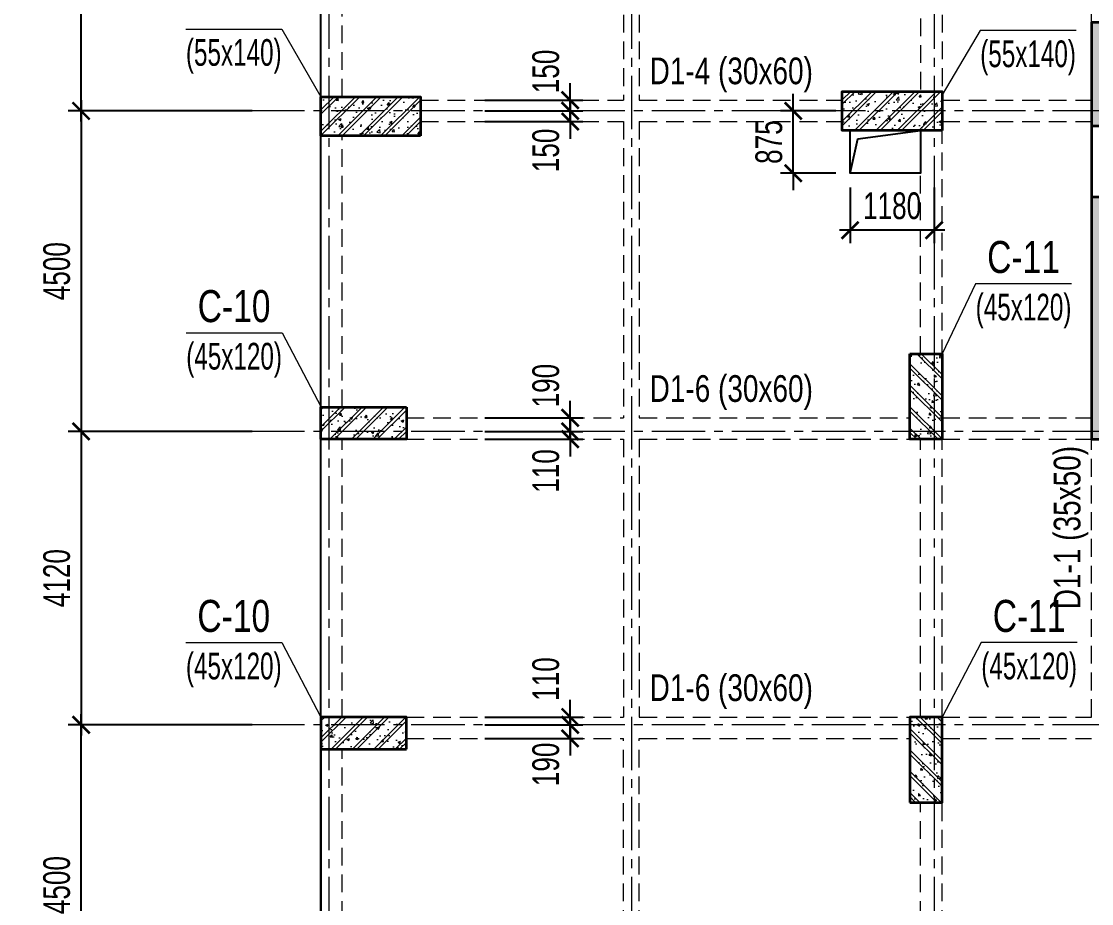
# Model space of a CAD drawing. Header units: millimetres. Extents: x 0 to 132533, y 0 to 93608.
# Drawn here: x 9992 to 25017, y 32107 to 44494 of the extents above; entities that cross this region are included whole.
import ezdxf
from ezdxf.enums import TextEntityAlignment as Align

# ---------------------------------------------------------------- set-up
doc = ezdxf.new("R2010")
doc.units = ezdxf.units.MM
doc.header["$LTSCALE"] = 1000
doc.header["$MEASUREMENT"] = 0
doc.linetypes.add('CENTER2', pattern=[1.125, 0.75, -0.125, 0.125, -0.125])
doc.linetypes.add('HIDDEN', pattern=[0.375, 0.25, -0.125])
for name, color, linetype, lineweight in [('CDC.01.AXIS', 160, 'CENTER2', 13), ('CDC.02.DIM', 1, 'Continuous', 18), ('CDC.03.BORDER', 3, 'Continuous', 25), ('CDC.07.TEXTCOL', 3, 'Continuous', 18), ('CDC.08.TEXTBEAM', 2, 'Continuous', 18), ('CDC.09.COLUMN', 4, 'Continuous', 35), ('CDC.10.HATCH', 163, 'Continuous', 9), ('CDC.13.BEAM', 8, 'HIDDEN', 18), ('TEXTCOL_SHAPE', 6, 'Continuous', 20)]:
    doc.layers.add(name, color=color, linetype=linetype, lineweight=lineweight)
doc.layers.add('TECH_HOLE', color=3, linetype='Continuous')
doc.styles.add('KCS_SMTEXT', font='arial.ttf', dxfattribs={"width": 0.7})
doc.dimstyles.new('KCS_DIM150', dxfattribs={"dimscale": 150, "dimtxt": 2.5, "dimasz": 1.6, "dimexe": 1.2, "dimexo": 0, "dimgap": 1, "dimtad": 1, "dimdec": 0, "dimzin": 0, "dimdsep": 46, "dimtxsty": 'KCS_SMTEXT', "dimblk": 'ARCHTICK', "dimcen": 0, "dimdle": 1, "dimclrd": 1, "dimclre": 1, "dimclrt": 2, "dimadec": 0, "dimazin": 0, "dimtfac": 1, "dimtdec": 0, "dimtix": 1, "dimtmove": 2, "dimatfit": 3, "dimfxl": 1, "dimtolj": 1, "dimtzin": 0, "dimarcsym": 0})

# ---------------------------------------------------------------- blocks, each defined once
blk = doc.blocks.new('_ArchTick')
at = {"color": 0, "linetype": 'ByBlock', "const_width": 0.15}
blk.add_lwpolyline([(-0.5, -0.5), (0.5, 0.5)], dxfattribs=at)
blk = doc.blocks.new('*D382')
at = {"layer": 'CDC.02.DIM', "color": 1, "lineweight": -2, "transparency": 16777216}
for p, q in [((20828, 43237), (20828, 43477)), ((21428, 43237), (20648, 43237)), ((20828, 42362), (20828, 43237)), ((21428, 42362), (20648, 42362)), ((20828, 42362), (20828, 42122))]:
    blk.add_line(p, q, dxfattribs=at)
at = {"layer": 'Defpoints', "color": 0, "transparency": 16777216}
for p in [(20828, 43237), (21428, 43237), (21428, 42362)]:
    blk.add_point(p, dxfattribs=at)
at = {"layer": 'CDC.02.DIM', "color": 1, "lineweight": -2, "transparency": 16777216, "xscale": 240, "yscale": 240, "zscale": 240}
for p, rotation in [((20828, 43237), 270), ((20828, 42362), 90)]:
    blk.add_blockref('_ArchTick', p, dxfattribs=dict(at, rotation=rotation))
at = {"layer": 'CDC.02.DIM', "color": 2, "transparency": 16777216, "insert": (20487, 42799), "char_height": 375, "attachment_point": 5, "rotation": 90, "style": 'KCS_SMTEXT'}
blk.add_mtext('\\A1;875', dxfattribs=at)
blk = doc.blocks.new('*D383')
at = {"layer": 'CDC.02.DIM', "color": 1, "lineweight": -2, "transparency": 16777216}
for p, q in [((21626, 42162), (21626, 41382)), ((22806, 42162), (22806, 41382)), ((22956, 41562), (21476, 41562))]:
    blk.add_line(p, q, dxfattribs=at)
at = {"layer": 'Defpoints', "color": 0, "transparency": 16777216}
for p in [(21626, 42162), (22806, 42162), (21626, 41562)]:
    blk.add_point(p, dxfattribs=at)
at = {"layer": 'CDC.02.DIM', "color": 1, "lineweight": -2, "transparency": 16777216, "xscale": 240, "yscale": 240, "zscale": 240, "rotation": 180}
blk.add_blockref('_ArchTick', (21626, 41562), dxfattribs=at)
at = {"layer": 'CDC.02.DIM', "color": 1, "lineweight": -2, "transparency": 16777216, "xscale": 240, "yscale": 240, "zscale": 240}
blk.add_blockref('_ArchTick', (22806, 41562), dxfattribs=at)
at = {"layer": 'CDC.02.DIM', "color": 2, "transparency": 16777216, "insert": (22216, 41903), "char_height": 375, "attachment_point": 5, "style": 'KCS_SMTEXT'}
blk.add_mtext('\\A1;1180', dxfattribs=at)
blk = doc.blocks.new('*D84')
at = {"layer": 'CDC.02.DIM', "color": 1, "lineweight": -2, "transparency": 16777216}
for p, q in [((9629, 11567), (9629, 83907)), ((13229, 83757), (9449, 83757)), ((13229, 11717), (9449, 11717))]:
    blk.add_line(p, q, dxfattribs=at)
at = {"layer": 'Defpoints', "color": 0, "transparency": 16777216}
for p in [(9629, 83757), (13229, 83757), (13229, 11717)]:
    blk.add_point(p, dxfattribs=at)
at = {"layer": 'CDC.02.DIM', "color": 1, "lineweight": -2, "transparency": 16777216, "xscale": 240, "yscale": 240, "zscale": 240}
for p, rotation in [((9629, 83757), 90), ((9629, 11717), 270)]:
    blk.add_blockref('_ArchTick', p, dxfattribs=dict(at, rotation=rotation))
at = {"layer": 'CDC.02.DIM', "color": 2, "transparency": 16777216, "insert": (9288, 49880), "char_height": 375, "attachment_point": 5, "rotation": 90, "style": 'KCS_SMTEXT'}
blk.add_mtext('\\A1;72040', dxfattribs=at)
blk = doc.blocks.new('*D95')
at = {"layer": 'CDC.02.DIM', "color": 1, "lineweight": -2, "transparency": 16777216}
for p, q in [((10829, 29967), (10829, 34767)), ((13229, 34617), (10649, 34617)), ((13229, 30117), (10649, 30117))]:
    blk.add_line(p, q, dxfattribs=at)
at = {"layer": 'Defpoints', "color": 0, "transparency": 16777216}
for p in [(10829, 34617), (13229, 34617), (13229, 30117)]:
    blk.add_point(p, dxfattribs=at)
at = {"layer": 'CDC.02.DIM', "color": 1, "lineweight": -2, "transparency": 16777216, "xscale": 240, "yscale": 240, "zscale": 240}
for p, rotation in [((10829, 34617), 90), ((10829, 30117), 270)]:
    blk.add_blockref('_ArchTick', p, dxfattribs=dict(at, rotation=rotation))
at = {"layer": 'CDC.02.DIM', "color": 2, "transparency": 16777216, "insert": (10488, 32367), "char_height": 375, "attachment_point": 5, "rotation": 90, "style": 'KCS_SMTEXT'}
blk.add_mtext('\\A1;4500', dxfattribs=at)
blk = doc.blocks.new('*D96')
at = {"layer": 'CDC.02.DIM', "color": 1, "lineweight": -2, "transparency": 16777216}
for p, q in [((10829, 38887), (10829, 34467)), ((13229, 38737), (10649, 38737)), ((13229, 34617), (10649, 34617))]:
    blk.add_line(p, q, dxfattribs=at)
at = {"layer": 'Defpoints', "color": 0, "transparency": 16777216}
for p in [(13229, 38737), (10829, 34617), (13229, 34617)]:
    blk.add_point(p, dxfattribs=at)
at = {"layer": 'CDC.02.DIM', "color": 1, "lineweight": -2, "transparency": 16777216, "xscale": 240, "yscale": 240, "zscale": 240}
for p, rotation in [((10829, 38737), 90), ((10829, 34617), 270)]:
    blk.add_blockref('_ArchTick', p, dxfattribs=dict(at, rotation=rotation))
at = {"layer": 'CDC.02.DIM', "color": 2, "transparency": 16777216, "insert": (10488, 36677), "char_height": 375, "attachment_point": 5, "rotation": 90, "style": 'KCS_SMTEXT'}
blk.add_mtext('\\A1;4120', dxfattribs=at)
blk = doc.blocks.new('*D97')
at = {"layer": 'CDC.02.DIM', "color": 1, "lineweight": -2, "transparency": 16777216}
for p, q in [((10829, 43087), (10829, 47887)), ((13229, 47737), (10649, 47737)), ((13229, 43237), (10649, 43237))]:
    blk.add_line(p, q, dxfattribs=at)
at = {"layer": 'Defpoints', "color": 0, "transparency": 16777216}
for p in [(10829, 47737), (13229, 47737), (13229, 43237)]:
    blk.add_point(p, dxfattribs=at)
at = {"layer": 'CDC.02.DIM', "color": 1, "lineweight": -2, "transparency": 16777216, "xscale": 240, "yscale": 240, "zscale": 240}
for p, rotation in [((10829, 47737), 90), ((10829, 43237), 270)]:
    blk.add_blockref('_ArchTick', p, dxfattribs=dict(at, rotation=rotation))
at = {"layer": 'CDC.02.DIM', "color": 2, "transparency": 16777216, "insert": (10488, 45487), "char_height": 375, "attachment_point": 5, "rotation": 90, "style": 'KCS_SMTEXT'}
blk.add_mtext('\\A1;4500', dxfattribs=at)
blk = doc.blocks.new('*D98')
at = {"layer": 'CDC.02.DIM', "color": 1, "lineweight": -2, "transparency": 16777216}
for p, q in [((10829, 43387), (10829, 38587)), ((13229, 43237), (10649, 43237)), ((13229, 38737), (10649, 38737))]:
    blk.add_line(p, q, dxfattribs=at)
at = {"layer": 'Defpoints', "color": 0, "transparency": 16777216}
for p in [(13229, 43237), (10829, 38737), (13229, 38737)]:
    blk.add_point(p, dxfattribs=at)
at = {"layer": 'CDC.02.DIM', "color": 1, "lineweight": -2, "transparency": 16777216, "xscale": 240, "yscale": 240, "zscale": 240}
for p, rotation in [((10829, 43237), 90), ((10829, 38737), 270)]:
    blk.add_blockref('_ArchTick', p, dxfattribs=dict(at, rotation=rotation))
at = {"layer": 'CDC.02.DIM', "color": 2, "transparency": 16777216, "insert": (10488, 40987), "char_height": 375, "attachment_point": 5, "rotation": 90, "style": 'KCS_SMTEXT'}
blk.add_mtext('\\A1;4500', dxfattribs=at)
blk = doc.blocks.new('*D174')
at = {"layer": 'CDC.02.DIM', "color": 1, "lineweight": -2, "transparency": 16777216}
for p, q in [((17696, 43237), (17696, 43477)), ((16496, 43237), (17876, 43237)), ((17696, 43087), (17696, 43237)), ((16496, 43087), (17876, 43087)), ((17696, 43087), (17696, 42847))]:
    blk.add_line(p, q, dxfattribs=at)
at = {"layer": 'Defpoints', "color": 0, "transparency": 16777216}
for p in [(16496, 43237), (17696, 43237), (16496, 43087)]:
    blk.add_point(p, dxfattribs=at)
at = {"layer": 'CDC.02.DIM', "color": 1, "lineweight": -2, "transparency": 16777216, "xscale": 240, "yscale": 240, "zscale": 240}
for p, rotation in [((17696, 43237), 270), ((17696, 43087), 90)]:
    blk.add_blockref('_ArchTick', p, dxfattribs=dict(at, rotation=rotation))
at = {"layer": 'CDC.02.DIM', "color": 2, "transparency": 16777216, "insert": (17355, 42682), "char_height": 375, "attachment_point": 5, "rotation": 90, "style": 'KCS_SMTEXT'}
blk.add_mtext('\\A1;150', dxfattribs=at)
blk = doc.blocks.new('*D175')
at = {"layer": 'CDC.02.DIM', "color": 1, "lineweight": -2, "transparency": 16777216}
for p, q in [((17696, 43387), (17696, 43627)), ((16496, 43387), (17876, 43387)), ((17696, 43387), (17696, 43237)), ((16496, 43237), (17876, 43237)), ((17696, 43237), (17696, 42997))]:
    blk.add_line(p, q, dxfattribs=at)
at = {"layer": 'Defpoints', "color": 0, "transparency": 16777216}
for p in [(16496, 43387), (16496, 43237), (17696, 43237)]:
    blk.add_point(p, dxfattribs=at)
at = {"layer": 'CDC.02.DIM', "color": 1, "lineweight": -2, "transparency": 16777216, "xscale": 240, "yscale": 240, "zscale": 240}
for p, rotation in [((17696, 43387), 270), ((17696, 43237), 90)]:
    blk.add_blockref('_ArchTick', p, dxfattribs=dict(at, rotation=rotation))
at = {"layer": 'CDC.02.DIM', "color": 2, "transparency": 16777216, "insert": (17355, 43791), "char_height": 375, "attachment_point": 5, "rotation": 90, "style": 'KCS_SMTEXT'}
blk.add_mtext('\\A1;150', dxfattribs=at)
blk = doc.blocks.new('*D176')
at = {"layer": 'CDC.02.DIM', "color": 1, "lineweight": -2, "transparency": 16777216}
for p, q in [((17696, 38737), (17696, 38977)), ((16496, 38737), (17876, 38737)), ((16496, 38627), (17876, 38627)), ((17696, 38627), (17696, 38737)), ((17696, 38627), (17696, 38387))]:
    blk.add_line(p, q, dxfattribs=at)
at = {"layer": 'Defpoints', "color": 0, "transparency": 16777216}
for p in [(16496, 38737), (16496, 38627), (17696, 38737)]:
    blk.add_point(p, dxfattribs=at)
at = {"layer": 'CDC.02.DIM', "color": 1, "lineweight": -2, "transparency": 16777216, "xscale": 240, "yscale": 240, "zscale": 240}
for p, rotation in [((17696, 38737), 270), ((17696, 38627), 90)]:
    blk.add_blockref('_ArchTick', p, dxfattribs=dict(at, rotation=rotation))
at = {"layer": 'CDC.02.DIM', "color": 2, "transparency": 16777216, "insert": (17355, 38182), "char_height": 375, "attachment_point": 5, "rotation": 90, "style": 'KCS_SMTEXT'}
blk.add_mtext('\\A1;110', dxfattribs=at)
blk = doc.blocks.new('*D177')
at = {"layer": 'CDC.02.DIM', "color": 1, "lineweight": -2, "transparency": 16777216}
for p, q in [((17696, 38927), (17696, 39167)), ((16496, 38927), (17876, 38927)), ((17696, 38927), (17696, 38737)), ((16496, 38737), (17876, 38737)), ((17696, 38737), (17696, 38497))]:
    blk.add_line(p, q, dxfattribs=at)
at = {"layer": 'Defpoints', "color": 0, "transparency": 16777216}
for p in [(16496, 38927), (16496, 38737), (17696, 38737)]:
    blk.add_point(p, dxfattribs=at)
at = {"layer": 'CDC.02.DIM', "color": 1, "lineweight": -2, "transparency": 16777216, "xscale": 240, "yscale": 240, "zscale": 240}
for p, rotation in [((17696, 38927), 270), ((17696, 38737), 90)]:
    blk.add_blockref('_ArchTick', p, dxfattribs=dict(at, rotation=rotation))
at = {"layer": 'CDC.02.DIM', "color": 2, "transparency": 16777216, "insert": (17355, 39380), "char_height": 375, "attachment_point": 5, "rotation": 90, "style": 'KCS_SMTEXT'}
blk.add_mtext('\\A1;190', dxfattribs=at)
blk = doc.blocks.new('*D178')
at = {"layer": 'CDC.02.DIM', "color": 1, "lineweight": -2, "transparency": 16777216}
for p, q in [((17696, 34617), (17696, 34857)), ((16496, 34617), (17876, 34617)), ((17696, 34427), (17696, 34617)), ((16496, 34427), (17876, 34427)), ((17696, 34427), (17696, 34187))]:
    blk.add_line(p, q, dxfattribs=at)
at = {"layer": 'Defpoints', "color": 0, "transparency": 16777216}
for p in [(16496, 34617), (17696, 34617), (16496, 34427)]:
    blk.add_point(p, dxfattribs=at)
at = {"layer": 'CDC.02.DIM', "color": 1, "lineweight": -2, "transparency": 16777216, "xscale": 240, "yscale": 240, "zscale": 240}
for p, rotation in [((17696, 34617), 270), ((17696, 34427), 90)]:
    blk.add_blockref('_ArchTick', p, dxfattribs=dict(at, rotation=rotation))
at = {"layer": 'CDC.02.DIM', "color": 2, "transparency": 16777216, "insert": (17355, 34062), "char_height": 375, "attachment_point": 5, "rotation": 90, "style": 'KCS_SMTEXT'}
blk.add_mtext('\\A1;190', dxfattribs=at)
blk = doc.blocks.new('*D179')
at = {"layer": 'CDC.02.DIM', "color": 1, "lineweight": -2, "transparency": 16777216}
for p, q in [((17696, 34727), (17696, 34967)), ((16496, 34727), (17876, 34727)), ((17696, 34727), (17696, 34617)), ((16496, 34617), (17876, 34617)), ((17696, 34617), (17696, 34377))]:
    blk.add_line(p, q, dxfattribs=at)
at = {"layer": 'Defpoints', "color": 0, "transparency": 16777216}
for p in [(16496, 34727), (16496, 34617), (17696, 34617)]:
    blk.add_point(p, dxfattribs=at)
at = {"layer": 'CDC.02.DIM', "color": 1, "lineweight": -2, "transparency": 16777216, "xscale": 240, "yscale": 240, "zscale": 240}
for p, rotation in [((17696, 34727), 270), ((17696, 34617), 90)]:
    blk.add_blockref('_ArchTick', p, dxfattribs=dict(at, rotation=rotation))
at = {"layer": 'CDC.02.DIM', "color": 2, "transparency": 16777216, "insert": (17355, 35260), "char_height": 375, "attachment_point": 5, "rotation": 90, "style": 'KCS_SMTEXT'}
blk.add_mtext('\\A1;110', dxfattribs=at)

msp = doc.modelspace()

# ---------------------------------------------------------------- hatches: boundary and pattern name
at = {"layer": 'CDC.10.HATCH'}
h = msp.add_hatch(dxfattribs=at)
h.set_pattern_fill('BT-01', color=256, scale=50, pattern_type=2)
h.set_pattern_definition([(50, (426423.18, -433653.8), (358.63009, -31.37607), [37.5, -412.5]), (355, (426423.18, -433653.8), (-69.37567, 376.09607), [30, -330]), (100.4514, (426453.07, -433656.42), (289.2547, 344.71977), [31.8701, -350.57106]), (46.1842, (426423.2, -433553.8), (533.62052, -82.7595), [56.25, -618.75]), (96.6356, (426467.65, -433560.7), (467.33135, 487.05894), [47.80514, -525.8565]), (351.1842, (426423.2, -433553.8), (467.33097, 487.0593), [45, -495]), (21, (426473.18, -433578.8), (298.45353, -201.30945), [37.5, -412.5]), (326, (426473.18, -433578.8), (121.65767, 362.57502), [30, -330]), (71.4514, (426498.05, -433595.58), (420.11131, 161.26525), [31.8701, -350.57106]), (37.5, (426423.18, -433653.8), (6.079928, 166.446927), [0, -326, 0, -335, 0, -331.25]), (7.5, (426423.18, -433653.8), (131.53477, 197.205856), [0, -191, 0, -318.5, 0, -126.25]), (327.5, (426311.68, -433653.8), (266.911218, -11.277436), [0, -125, 0, -390, 0, -517.5]), (317.5, (426261.68, -433653.8), (291.593085, 50.05249), [0, -162.5, 0, -259, 0, -367.5]), (45, (426423.18, -433653.8), (-150.26019, 150.26019), []), (45, (426423.18, -433592.55), (-150.26019, 150.26019), [])])
h.paths.add_polyline_path([(25366.5, 44126.5), (25366.5, 43026.5), (25016.5, 43026.5), (25016.5, 44476.5), (34476.5, 44476.5), (34476.5, 44126.5)])
h = msp.add_hatch(dxfattribs=at)
h.set_pattern_fill('BT-01', color=256, scale=50, pattern_type=2)
h.set_pattern_definition([(50, (428814.13, -460582.55), (358.63009, -31.37607), [37.5, -412.5]), (355, (428814.13, -460582.55), (-69.37567, 376.09607), [30, -330]), (100.4514, (428844.02, -460585.17), (289.2547, 344.71977), [31.8701, -350.57106]), (46.1842, (428814.13, -460482.55), (533.62052, -82.7595), [56.25, -618.75]), (96.6356, (428858.6, -460489.45), (467.33135, 487.05894), [47.80514, -525.8565]), (351.1842, (428814.13, -460482.55), (467.33097, 487.0593), [45, -495]), (21, (428864.13, -460507.55), (298.45353, -201.30945), [37.5, -412.5]), (326, (428864.13, -460507.55), (121.65767, 362.57502), [30, -330]), (71.4514, (428889, -460524.33), (420.11131, 161.26525), [31.8701, -350.57106]), (37.5, (428814.13, -460582.55), (6.079928, 166.446927), [0, -326, 0, -335, 0, -331.25]), (7.5, (428814.13, -460582.55), (131.53477, 197.205856), [0, -191, 0, -318.5, 0, -126.25]), (327.5, (428702.63, -460582.55), (266.911218, -11.277436), [0, -125, 0, -390, 0, -517.5]), (317.5, (428652.63, -460582.55), (291.593085, 50.05249), [0, -162.5, 0, -259, 0, -367.5]), (45, (428814.13, -460582.55), (-150.26019, 150.26019), []), (45, (428814.13, -460521.3), (-150.26019, 150.26019), [])])
h.paths.add_polyline_path([(15596.5, 43436.5), (14196.5, 43436.5), (14196.5, 42886.5), (15596.5, 42886.5)])
h = msp.add_hatch(dxfattribs=at)
h.set_pattern_fill('BT-01', color=256, scale=50, pattern_type=2)
h.set_pattern_definition([(50, (421494.13, -460657.55), (358.63009, -31.37607), [37.5, -412.5]), (355, (421494.13, -460657.55), (-69.37567, 376.09607), [30, -330]), (100.4514, (421524.02, -460660.17), (289.2547, 344.71977), [31.8701, -350.57106]), (46.1842, (421494.13, -460557.55), (533.62052, -82.7595), [56.25, -618.75]), (96.6356, (421538.6, -460564.45), (467.33135, 487.05894), [47.80514, -525.8565]), (351.1842, (421494.13, -460557.55), (467.33097, 487.0593), [45, -495]), (21, (421544.13, -460582.55), (298.45353, -201.30945), [37.5, -412.5]), (326, (421544.13, -460582.55), (121.65767, 362.57502), [30, -330]), (71.4514, (421569, -460599.33), (420.11131, 161.26525), [31.8701, -350.57106]), (37.5, (421494.13, -460657.55), (6.079928, 166.446927), [0, -326, 0, -335, 0, -331.25]), (7.5, (421494.13, -460657.55), (131.53477, 197.205856), [0, -191, 0, -318.5, 0, -126.25]), (327.5, (421382.63, -460657.55), (266.911218, -11.277436), [0, -125, 0, -390, 0, -517.5]), (317.5, (421332.63, -460657.55), (291.593085, 50.05249), [0, -162.5, 0, -259, 0, -367.5]), (45, (421494.13, -460657.55), (-150.26019, 150.26019), []), (45, (421494.13, -460596.3), (-150.26019, 150.26019), [])])
h.paths.add_polyline_path([(22916.5, 43511.5), (21516.5, 43511.5), (21516.5, 42961.5), (22916.5, 42961.5)])
h = msp.add_hatch(dxfattribs=at)
h.set_pattern_fill('BT-01', color=256, scale=50, pattern_type=2)
h.set_pattern_definition([(50, (18072.3, -451625.62), (358.6301, -31.37607), [37.5, -412.5]), (355, (18072.3, -451625.62), (-69.37567, 376.09607), [30, -330]), (100.4514, (18102.17, -451628.23), (289.2547, 344.71977), [31.8701, -350.57106]), (46.1842, (18072.3, -451525.6), (533.62052, -82.7595), [56.25, -618.75]), (96.6356, (18116.75, -451532.5), (467.33135, 487.05894), [47.80514, -525.8565]), (351.1842, (18072.3, -451525.6), (467.331, 487.0593), [45, -495]), (21, (18122.3, -451550.62), (298.45353, -201.30945), [37.5, -412.5]), (326, (18122.3, -451550.62), (121.65767, 362.57502), [30, -330]), (71.4514, (18147.16, -451567.4), (420.11131, 161.26525), [31.8701, -350.57106]), (37.5, (18072.29, -451625.62), (6.079928, 166.446927), [0, -326, 0, -335, 0, -331.25]), (7.5, (18072.29, -451625.62), (131.53477, 197.205856), [0, -191, 0, -318.5, 0, -126.25]), (327.5, (17960.79, -451625.62), (266.911218, -11.277436), [0, -125, 0, -390, 0, -517.5]), (317.5, (17910.79, -451625.62), (291.59308, 50.05249), [0, -162.5, 0, -259, 0, -367.5]), (45, (18072.29, -451625.62), (-150.26019, 150.26019), []), (45, (18072.29, -451564.37), (-150.26019, 150.26019), [])])
h.paths.add_polyline_path([(25816.5, 38626.5), (25016.5, 38626.5), (25016.5, 42026.5), (28016.5, 42026.5), (28016.5, 41576.5), (33126.5, 41576.5), (33126.5, 41326.5), (30466.5, 41326.5), (30466.5, 38976.5), (32926.5, 38976.5), (32926.5, 38626.5), (29716.5, 38626.5), (29716.5, 38976.5), (30216.5, 38976.5), (30216.5, 41326.5), (28016.5, 41326.5), (28016.5, 38976.5), (28516.5, 38976.5), (28516.5, 38626.5), (27116.5, 38626.5), (27116.5, 38976.5), (27766.5, 38976.5), (27766.5, 41776.5), (25366.5, 41776.5), (25366.5, 38976.5), (25816.5, 38976.5)])
h.paths.add_polyline_path([(34126.5, 41576.5), (34476.5, 41576.5), (34476.5, 38626.5), (33926.5, 38626.5), (33926.5, 38976.5), (34126.5, 38976.5)])
h.paths.add_polyline_path([(34476.5, 42576.5), (34126.5, 42576.5), (34126.5, 43126.5), (34476.5, 43126.5)])
h = msp.add_hatch(dxfattribs=at)
h.set_pattern_fill('BT-01', color=256, scale=50, angle=-90, pattern_type=2)
h.set_pattern_definition([(320, (-457807.58, -327871.06), (-31.37607, -358.63009), [37.5, -412.5]), (265, (-457807.58, -327871.06), (376.09607, 69.37567), [30, -330]), (10.4514, (-457810.2, -327900.95), (344.71977, -289.2547), [31.8701, -350.57106]), (316.1842, (-457707.6, -327871.06), (-82.7595, -533.62052), [56.25, -618.75]), (6.6356, (-457714.5, -327915.53), (487.05894, -467.33135), [47.80514, -525.8565]), (261.1842, (-457707.6, -327871.06), (487.0593, -467.33097), [45, -495]), (291, (-457732.58, -327921.06), (-201.30945, -298.45353), [37.5, -412.5]), (236, (-457732.58, -327921.06), (362.57502, -121.65767), [30, -330]), (341.4514, (-457749.35, -327945.93), (161.26525, -420.11131), [31.8701, -350.57106]), (307.5, (-457807.58, -327871.06), (166.446927, -6.079928), [0, -326, 0, -335, 0, -331.25]), (277.5, (-457807.58, -327871.06), (197.205856, -131.53477), [0, -191, 0, -318.5, 0, -126.25]), (237.5, (-457807.58, -327759.56), (-11.277436, -266.911218), [0, -125, 0, -390, 0, -517.5]), (227.5, (-457807.58, -327709.56), (50.05249, -291.593085), [0, -162.5, 0, -259, 0, -367.5]), (315, (-457807.58, -327871.06), (150.26019, 150.26019), []), (315, (-457746.33, -327871.06), (150.26019, 150.26019), [])])
h.paths.add_polyline_path([(22466.5, 38626.5), (22916.5, 38626.5), (22916.5, 39826.5), (22466.5, 39826.5)])
h = msp.add_hatch(dxfattribs=at)
h.set_pattern_fill('BT-01', color=256, scale=50, pattern_type=2)
h.set_pattern_definition([(50, (428814.13, -437987.55), (358.63009, -31.37607), [37.5, -412.5]), (355, (428814.13, -437987.55), (-69.37567, 376.09607), [30, -330]), (100.4514, (428844.02, -437990.17), (289.2547, 344.71977), [31.8701, -350.57106]), (46.1842, (428814.13, -437887.55), (533.62052, -82.7595), [56.25, -618.75]), (96.6356, (428858.6, -437894.45), (467.33135, 487.05894), [47.80514, -525.8565]), (351.1842, (428814.13, -437887.55), (467.33097, 487.0593), [45, -495]), (21, (428864.13, -437912.55), (298.45353, -201.30945), [37.5, -412.5]), (326, (428864.13, -437912.55), (121.65767, 362.57502), [30, -330]), (71.4514, (428889, -437929.33), (420.11131, 161.26525), [31.8701, -350.57106]), (37.5, (428814.13, -437987.55), (6.079928, 166.446927), [0, -326, 0, -335, 0, -331.25]), (7.5, (428814.13, -437987.55), (131.53477, 197.205856), [0, -191, 0, -318.5, 0, -126.25]), (327.5, (428702.63, -437987.55), (266.911218, -11.277436), [0, -125, 0, -390, 0, -517.5]), (317.5, (428652.63, -437987.55), (291.593085, 50.05249), [0, -162.5, 0, -259, 0, -367.5]), (45, (428814.13, -437987.55), (-150.26019, 150.26019), []), (45, (428814.13, -437926.3), (-150.26019, 150.26019), [])])
h.paths.add_polyline_path([(15396.5, 38626.5), (15396.5, 39076.5), (14196.5, 39076.5), (14196.5, 38626.5)])
h = msp.add_hatch(dxfattribs=at)
h.set_pattern_fill('BT-01', color=256, scale=50, pattern_type=2)
h.set_pattern_definition([(50, (428814.13, -433637.55), (358.63009, -31.37607), [37.5, -412.5]), (355, (428814.13, -433637.55), (-69.37567, 376.09607), [30, -330]), (100.4514, (428844.02, -433640.17), (289.2547, 344.71977), [31.8701, -350.57106]), (46.1842, (428814.13, -433537.55), (533.62052, -82.7595), [56.25, -618.75]), (96.6356, (428858.6, -433544.45), (467.33135, 487.05894), [47.80514, -525.8565]), (351.1842, (428814.13, -433537.55), (467.33097, 487.0593), [45, -495]), (21, (428864.13, -433562.55), (298.45353, -201.30945), [37.5, -412.5]), (326, (428864.13, -433562.55), (121.65767, 362.57502), [30, -330]), (71.4514, (428889, -433579.33), (420.11131, 161.26525), [31.8701, -350.57106]), (37.5, (428814.13, -433637.55), (6.079928, 166.446927), [0, -326, 0, -335, 0, -331.25]), (7.5, (428814.13, -433637.55), (131.53477, 197.205856), [0, -191, 0, -318.5, 0, -126.25]), (327.5, (428702.63, -433637.55), (266.911218, -11.277436), [0, -125, 0, -390, 0, -517.5]), (317.5, (428652.63, -433637.55), (291.593085, 50.05249), [0, -162.5, 0, -259, 0, -367.5]), (45, (428814.13, -433637.55), (-150.26019, 150.26019), []), (45, (428814.13, -433576.3), (-150.26019, 150.26019), [])])
h.paths.add_polyline_path([(15396.5, 34276.5), (15396.5, 34726.5), (14196.5, 34726.5), (14196.5, 34276.5)])
h = msp.add_hatch(dxfattribs=at)
h.set_pattern_fill('BT-01', color=256, scale=50, angle=-90, pattern_type=2)
h.set_pattern_definition([(320, (-457807.58, -322771.06), (-31.37607, -358.63009), [37.5, -412.5]), (265, (-457807.58, -322771.06), (376.09607, 69.37567), [30, -330]), (10.4514, (-457810.2, -322800.95), (344.71977, -289.2547), [31.8701, -350.57106]), (316.1842, (-457707.6, -322771.06), (-82.7595, -533.62052), [56.25, -618.75]), (6.6356, (-457714.5, -322815.53), (487.05894, -467.33135), [47.80514, -525.8565]), (261.1842, (-457707.6, -322771.06), (487.0593, -467.33097), [45, -495]), (291, (-457732.58, -322821.06), (-201.30945, -298.45353), [37.5, -412.5]), (236, (-457732.58, -322821.06), (362.57502, -121.65767), [30, -330]), (341.4514, (-457749.35, -322845.93), (161.26525, -420.11131), [31.8701, -350.57106]), (307.5, (-457807.58, -322771.06), (166.446927, -6.079928), [0, -326, 0, -335, 0, -331.25]), (277.5, (-457807.58, -322771.06), (197.205856, -131.53477), [0, -191, 0, -318.5, 0, -126.25]), (237.5, (-457807.58, -322659.56), (-11.277436, -266.911218), [0, -125, 0, -390, 0, -517.5]), (227.5, (-457807.58, -322609.56), (50.05249, -291.593085), [0, -162.5, 0, -259, 0, -367.5]), (315, (-457807.58, -322771.06), (150.26019, 150.26019), []), (315, (-457746.33, -322771.06), (150.26019, 150.26019), [])])
h.paths.add_polyline_path([(22466.5, 33526.5), (22916.5, 33526.5), (22916.5, 34726.5), (22466.5, 34726.5)])

# ---------------------------------------------------------------- linework, layer by layer
at = {"layer": 'CDC.01.AXIS'}
for p, q in [((14306.5, 85356.5), (14306.5, 10116.5)), ((18556.5, 85356.5), (18556.5, 10116.5)), ((22806.5, 85356.5), (22806.5, 10116.5)), ((93840.4, 43236.5), (13229.2, 43236.5)), ((93840.4, 38736.5), (13229.2, 38736.5)), ((93840.4, 34616.5), (13229.2, 34616.5))]:
    msp.add_line(p, q, dxfattribs=at)
at = {"layer": 'CDC.03.BORDER'}
for p, q in [((14196.5, 11606.5), (14196.5, 83866.5)), ((14196.5, 38626.5), (14196.5, 52036.5)), ((14196.5, 11606.5), (14196.5, 38626.5)), ((14196.5, 38626.5), (14996.5, 38626.5)), ((14196.5, 34726.5), (14196.5, 11606.5)), ((14196.5, 34726.5), (14996.5, 34726.5))]:
    msp.add_line(p, q, dxfattribs=at)
at = {"layer": 'CDC.07.TEXTCOL', "color": 8}
for p, q in [((12298, 44386.5), (13648, 44386.5)), ((13648, 44386.5), (14196.5, 43436.5)), ((23449.8, 44367.2), (22916.5, 43461.5)), ((24799.8, 44367.2), (23449.8, 44367.2)), ((23386.4, 40811), (22916.5, 39826.5)), ((24736.4, 40811), (23386.4, 40811)), ((12302.6, 40121.5), (13652.6, 40121.5)), ((13652.6, 40121.5), (14201.1, 39076.5)), ((12298, 35771.5), (13648, 35771.5)), ((13648, 35771.5), (14196.5, 34726.5)), ((23465, 35771.5), (22916.5, 34726.5)), ((24815, 35771.5), (23465, 35771.5))]:
    msp.add_line(p, q, dxfattribs=at)
at = {"layer": 'CDC.09.COLUMN'}
for points in [[(34126.5, 44126.5), (34126.5, 43126.5), (34476.5, 43126.5), (34476.5, 44126.5), (34476.5, 44476.5), (25016.5, 44476.5), (25016.5, 43026.5), (25366.5, 43026.5), (25366.5, 44126.5), (34476.5, 44126.5)], [(25016.5, 43026.5), (25016.5, 42026.5)], [(28016.5, 42026.5), (25016.5, 42026.5), (25016.5, 38626.5), (25816.5, 38626.5)]]:
    msp.add_lwpolyline(points, dxfattribs=at)
for points in [[(15596.5, 42886.5), (14196.5, 42886.5), (14196.5, 43436.5), (15596.5, 43436.5)], [(22916.5, 42961.5), (21516.5, 42961.5), (21516.5, 43511.5), (22916.5, 43511.5)], [(22466.5, 39826.5), (22916.5, 39826.5), (22916.5, 38626.5), (22466.5, 38626.5)], [(15396.5, 39076.5), (15396.5, 38626.5), (14196.5, 38626.5), (14196.5, 39076.5)], [(15396.5, 34276.5), (15396.5, 34726.5), (14196.5, 34726.5), (14196.5, 34276.5)], [(22466.5, 33526.5), (22916.5, 33526.5), (22916.5, 34726.5), (22466.5, 34726.5)]]:
    msp.add_lwpolyline(points, close=True, dxfattribs=at)
at = {"layer": 'CDC.13.BEAM'}
for p, q in [((14496.5, 43436.5), (14496.5, 47586.5)), ((18446.5, 47586.5), (18446.5, 43386.5)), ((18666.5, 47586.5), (18666.5, 43386.5)), ((22616.5, 47536.5), (22616.5, 43511.5)), ((22916.5, 47586.5), (22916.5, 43386.5)), ((25016.5, 44476.5), (25016.5, 47586.5)), ((15596.5, 43386.5), (18446.5, 43386.5)), ((18666.5, 43386.5), (21516.5, 43386.5)), ((22916.5, 43386.5), (25016.5, 43386.5)), ((15596.5, 43086.5), (18446.5, 43086.5)), ((18446.5, 43086.5), (18446.5, 38926.5)), ((18666.5, 43086.5), (21516.5, 43086.5)), ((18666.5, 43086.5), (18666.5, 38926.5)), ((22916.5, 39026.5), (22916.5, 43086.5)), ((22916.5, 43086.5), (25016.5, 43086.5)), ((14496.5, 39076.5), (14496.5, 42886.5)), ((22616.5, 39826.5), (22616.5, 42961.5)), ((15396.5, 38926.5), (18446.5, 38926.5)), ((18666.5, 38926.5), (22466.5, 38926.5)), ((22916.5, 38926.5), (25016.5, 38926.5)), ((14496.5, 34726.5), (14496.5, 38626.5)), ((15396.5, 38626.5), (18446.5, 38626.5)), ((18446.5, 38626.5), (18446.5, 34726.5)), ((18666.5, 38626.5), (18666.5, 34726.5)), ((18666.5, 38626.5), (22616.5, 38626.5)), ((22616.5, 34726.5), (22616.5, 38626.5)), ((22916.5, 34726.5), (22916.5, 38626.5)), ((22916.5, 38626.5), (25016.5, 38626.5)), ((25016.5, 34726.5), (25016.5, 38626.5)), ((15396.5, 34726.5), (18446.5, 34726.5)), ((18666.5, 34726.5), (22616.5, 34726.5)), ((22916.5, 34726.5), (25016.5, 34726.5)), ((15396.5, 34426.5), (18446.5, 34426.5)), ((18446.5, 30266.5), (18446.5, 34426.5)), ((18666.5, 30266.5), (18666.5, 34426.5)), ((18666.5, 34426.5), (22466.5, 34426.5)), ((22916.5, 30266.5), (22916.5, 34426.5)), ((22916.5, 34426.5), (25016.5, 34426.5)), ((14496.5, 30391.5), (14496.5, 34276.5)), ((22616.5, 30391.5), (22616.5, 33526.5))]:
    msp.add_line(p, q, dxfattribs=at)
at = {"layer": 'TECH_HOLE'}
msp.add_lwpolyline([(21626.4, 42961.5), (22616.4, 42961.5), (22616.4, 42361.5), (21626.4, 42361.5)], close=True, dxfattribs=at)
at = {"layer": 'TECH_HOLE', "color": 1}
msp.add_lwpolyline([(21626.4, 42361.5), (21735.3, 42843.9), (22616.4, 42961.5)], dxfattribs=at)

# ---------------------------------------------------------------- texts
at = {"layer": 'CDC.07.TEXTCOL', "style": 'KCS_SMTEXT', "width": 0.75}
for s, p in [('C-11', (24061.4, 41186)), ('C-10', (12977.6, 40496.5)), ('C-10', (12973, 36146.5)), ('C-11', (24140, 36146.5))]:
    msp.add_text(s, height=450, dxfattribs=at).set_placement(p, align=Align.MIDDLE)
at = {"layer": 'CDC.08.TEXTBEAM', "style": 'KCS_SMTEXT', "width": 0.75}
for s, p in [('D1-4 (30x60)', (18811.4, 43986.5)), ('D1-6 (30x60)', (18811.4, 39526.5)), ('D1-6 (30x60)', (18811.4, 35326.5))]:
    msp.add_text(s, height=375, dxfattribs=at).set_placement(p, align=Align.TOP_LEFT)
msp.add_text('D1-1 (35x50)', height=375, rotation=90, dxfattribs=at).set_placement((24485, 36240.2), align=Align.TOP_LEFT)
at = {"layer": 'TEXTCOL_SHAPE', "style": 'KCS_SMTEXT', "width": 0.65}
for s, p in [('(55x140)', (12973, 44011.5)), ('(55x140)', (24124.8, 43992.2)), ('(45x120)', (24061.4, 40436)), ('(45x120)', (12977.6, 39746.5)), ('(45x120)', (12973, 35396.5)), ('(45x120)', (24140, 35396.5))]:
    msp.add_text(s, height=375, dxfattribs=at).set_placement(p, align=Align.MIDDLE)

# ---------------------------------------------------------------- dimensions: what is measured, and where the dimension line sits
at = {"layer": 'CDC.02.DIM'}
for base, p1, p2, angle, picture, middle in [((9629.2, 83756.5), (13229.2, 11716.5), (13229.2, 83756.5), 90, '*D84', (9287.8, 49879.9)), ((17696.1, 43236.5), (16496.1, 43386.5), (16496.1, 43236.5), 270, '*D175', (17354.6, 43790.7)), ((17696.1, 43236.5), (16496.1, 43086.5), (16496.1, 43236.5), 90, '*D174', (17354.6, 42682.4)), ((17696.1, 38736.5), (16496.1, 38926.5), (16496.1, 38736.5), 270, '*D177', (17354.6, 39379.7)), ((17696.1, 38736.5), (16496.1, 38626.5), (16496.1, 38736.5), 90, '*D176', (17354.6, 38182.4)), ((17696.1, 34616.5), (16496.1, 34726.5), (16496.1, 34616.5), 270, '*D179', (17354.6, 35259.7)), ((17696.1, 34616.5), (16496.1, 34426.5), (16496.1, 34616.5), 90, '*D178', (17354.6, 34062.4))]:
    dim = msp.add_linear_dim(base=base, p1=p1, p2=p2, angle=angle, dimstyle='KCS_DIM150', dxfattribs=at)
    dim.commit()
    dim.dimension.update_dxf_attribs({"geometry": picture, "text_midpoint": middle, "dimtype": 160})
for base, p1, p2, angle, picture, middle in [((10829.2, 47736.5), (13229.2, 43236.5), (13229.2, 47736.5), 90, '*D97', (10487.8, 45486.5)), ((20828, 43236.5), (21428, 42361.5), (21428, 43236.5), 90, '*D382', (20486.6, 42799)), ((10829.2, 38736.5), (13229.2, 43236.5), (13229.2, 38736.5), 270, '*D98', (10487.8, 40986.5)), ((21626.4, 41561.5), (22806.4, 42161.5), (21626.4, 42161.5), 180, '*D383', (22216.4, 41903)), ((10829.2, 34616.5), (13229.2, 38736.5), (13229.2, 34616.5), 270, '*D96', (10487.8, 36676.5)), ((10829.2, 34616.5), (13229.2, 30116.5), (13229.2, 34616.5), 90, '*D95', (10487.8, 32366.5))]:
    dim = msp.add_linear_dim(base=base, p1=p1, p2=p2, angle=angle, dimstyle='KCS_DIM150', dxfattribs=at)
    dim.commit()
    dim.dimension.update_dxf_attribs({"geometry": picture, "text_midpoint": middle})

doc.saveas('drawing.dxf')
